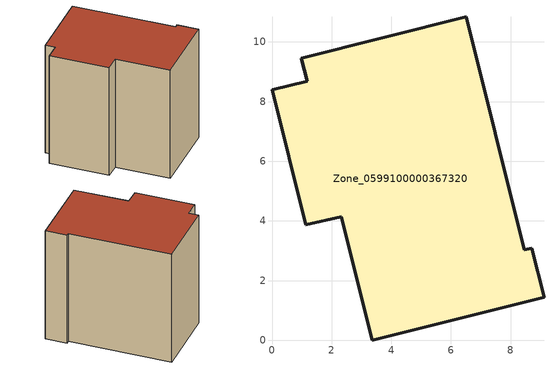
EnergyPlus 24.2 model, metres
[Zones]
Zone_0599100000367320
 floor ground (C_G): 0,8.4 1.18,8.69 0.99,9.45 6.5,10.84 8.46,3.03 8.71,3.09 9.12,1.44 3.36,0 2.32,4.14 1.12,3.87 z0
 wall outside (C_F): 1.18,8.69 0,8.4 1.12,3.87 2.32,4.14 3.36,0 9.12,1.44 8.71,3.09 8.46,3.03 6.5,10.84 0.99,9.45 1.18,8.69 z0:9.31
 roof outside (C_R): 6.5,10.84 0.99,9.45 1.18,8.69 0,8.4 1.12,3.87 2.32,4.14 3.36,0 9.12,1.44 8.71,3.09 8.46,3.03 z9.31
[BUILDING]
Pand.0599100000367320: North Axis=0; Terrain=City; Loads Convergence Tolerance Value=0.04; Temperature Convergence Tolerance Value=0.4; Solar Distribution=FullExterior; Maximum Number of Warmup Days=25; Minimum Number of Warmup Days=1
[Site:Location]
Rotterdam.The.Hague.AP_ZH_NLD Design_Conditions: Latitude=51.96; Longitude=4.45; Time Zone=1; Elevation=-4.5
[SITE:GROUNDTEMPERATURE:BUILDINGSURFACE]
18, 18, 18, 18, 18, 18, 18, 18, 18, 18, 18, 18
[MATERIAL] Thermal Absorptance=0.9; Solar Absorptance=0.7; Visible Absorptance=0.7
Name | Roughness | Thickness | Conductivity | Density | Specific Heat
G.TC.1992-2005 | MediumSmooth | 0.15 | 0.06 | 540 | 1210
F.TC.1992-2005 | Rough | 0.3 | 0.12 | 1920 | 840
R.TC.1992-2005 | MediumRough | 0.2 | 0.08 | 1500 | 1000
[CONSTRUCTION]
C_G: G.TC.1992-2005
C_F: F.TC.1992-2005
C_R: R.TC.1992-2005
[ZONE]
Zone_0599100000367320: Type=1; Multiplier=1; Ceiling Height=Autocalculate; Volume=Autocalculate; Floor Area=autocalculate; Part of Total Floor Area=Yes
[ZONEINFILTRATION:DESIGNFLOWRATE]
Infil_Zone_0599100000367320: Zone or ZoneList or Space or SpaceList=Zone_0599100000367320; Schedule=AlwaysOn; Design Flow Rate Calculation Method=Flow/Area; Flow Rate per Floor Area=0.0015; Constant Term Coefficient=1; Temperature Term Coefficient=0; Velocity Term Coefficient=0; Velocity Squared Term Coefficient=0
[HVACTEMPLATE:ZONE:IDEALLOADSAIRSYSTEM]
Zone_0599100000367320: Maximum Heating Supply Air Temperature=50; Minimum Cooling Supply Air Temperature=13; Maximum Heating Supply Air Humidity Ratio=0.0156; Minimum Cooling Supply Air Humidity Ratio=0.0077; Heating Limit=NoLimit; Cooling Limit=NoLimit; Dehumidification Control Type=ConstantSensibleHeatRatio; Cooling Sensible Heat Ratio=0.7; Dehumidification Setpoint=60; Humidification Control Type=None; Humidification Setpoint=30; Outdoor Air Method=None; Outdoor Air Flow Rate per Person=0.00944; Outdoor Air Flow Rate per Zone Floor Area=0; Outdoor Air Flow Rate per Zone=0; Demand Controlled Ventilation Type=None; Outdoor Air Economizer Type=NoEconomizer; Heat Recovery Type=None; Sensible Heat Recovery Effectiveness=0.7; Latent Heat Recovery Effectiveness=0.65
[ZONECONTROL:THERMOSTAT]
ThermostatControl_Zone_0599100000367320: Zone or ZoneList=Zone_0599100000367320; Control Type Schedule=DualSetpointControlType; Control 1=Thermostat_Zone_0599100000367320; Temperature Difference Between Cutout And Setpoint=0
[THERMOSTATSETPOINT:DUALSETPOINT]
Thermostat_Zone_0599100000367320: Heating Setpoint Temperature Schedule=HeatingSetpoint_Zone_0599100000367320; Cooling Setpoint Temperature Schedule=CoolingSetpoint_Zone_0599100000367320
[SCHEDULE:COMPACT]
HeatingSetpoint_Zone_0599100000367320: Through: 12/31, For: AllDays, Until: 24:00, 21
CoolingSetpoint_Zone_0599100000367320: Through: 12/31, For: AllDays, Until: 24:00, 24
DualSetpointControlType: Through: 12/31, For: AllDays, Until: 24:00, 4
AlwaysOn: Through: 12/31, For: AllDays, Until: 24:00, 1
